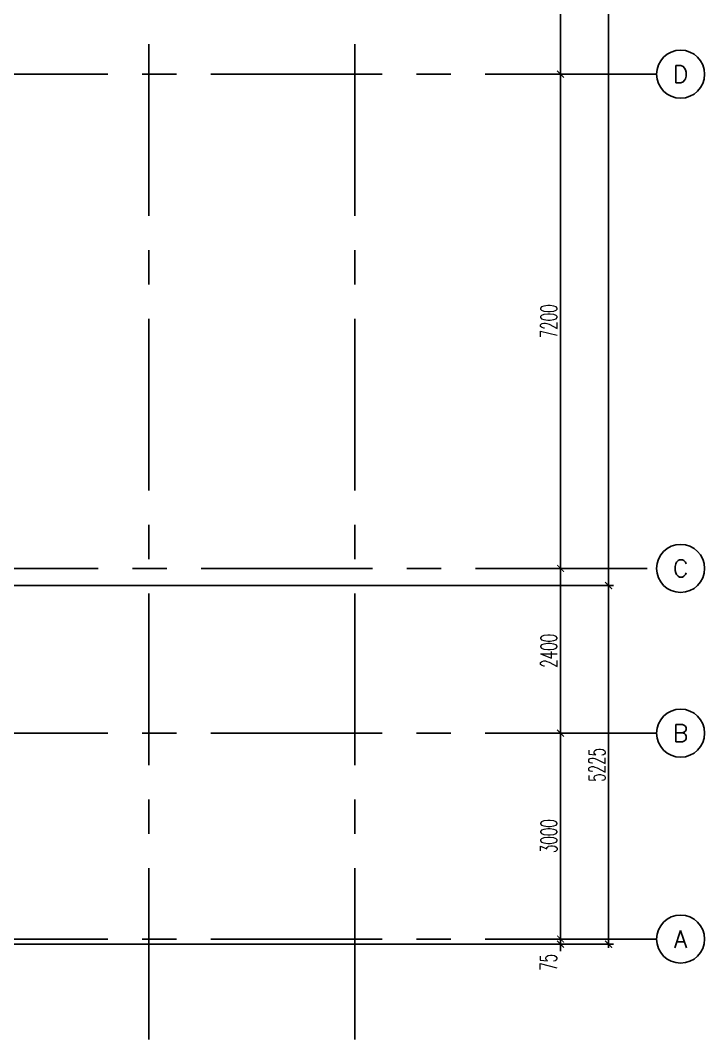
# Model space of a CAD drawing. Extents: x -0.7 to 93.2, y -1.5 to 78.
# Drawn here: x 83.21 to 93.18, y -1.46 to 13.38 of the extents above; entities that cross this region are included whole.
import ezdxf
from ezdxf.enums import TextEntityAlignment as Align

# ---------------------------------------------------------------- set-up
doc = ezdxf.new("R2010")
doc.units = 0
doc.header["$MEASUREMENT"] = 0
doc.header["$PDMODE"] = 34
doc.linetypes.add('CENTERX2', pattern=[4, 2.5, -0.5, 0.5, -0.5])
doc.layers.get('0').update_dxf_attribs({"color": 11, "linetype": 'CONTINUOUS'})
doc.layers.get('DEFPOINTS').update_dxf_attribs({"color": 11, "linetype": 'CONTINUOUS'})
for name, color, linetype in [('AX-CR', 11, 'CONTINUOUS'), ('AX-DIM', 11, 'CONTINUOUS'), ('AX-TXT', 11, 'CONTINUOUS'), ('AXES', 11, 'CENTERX2')]:
    doc.layers.add(name, color=color, linetype=linetype)
doc.styles.add('ROMANS', font='ROMANS.shx', dxfattribs={"width": 0.6})
doc.dimstyles.new('STANDARD in', dxfattribs={"dimtxt": 0.24, "dimasz": 0.1, "dimexe": 0.07, "dimexo": 0.05, "dimgap": 0.05, "dimtad": 1, "dimdec": 0, "dimlfac": 1000, "dimzin": 0, "dimdsep": 46, "dimtxsty": 'ROMANS', "dimblk": 'ARCHTICK', "dimcen": 0.05, "dimdle": 0.05, "dimclrd": 7, "dimclre": 7, "dimclrt": 2, "dimadec": 0, "dimazin": 0, "dimtfac": 1, "dimtdec": 0, "dimtmove": 2, "dimatfit": 3, "dimldrblk": 'ARCHTICK', "dimfxl": 0, "dimtolj": 1, "dimtzin": 0, "dimarcsym": 0})

# ---------------------------------------------------------------- blocks, each defined once
blk = doc.blocks.new('_ARCHTICK')
at = {"color": 0, "linetype": 'ByBlock', "const_width": 0.15}
blk.add_lwpolyline([(-0.5, -0.5), (0.5, 0.5)], dxfattribs=at)
blk = doc.blocks.new('*D161')
at = {"layer": 'AX-DIM', "color": 7, "lineweight": -2, "ltscale": 0.3}
for p, q in [((91.782, 5.2), (91.782, -0.125)), ((91.132, 5.15), (91.852, 5.15)), ((49.187, -0.075), (91.852, -0.075))]:
    blk.add_line(p, q, dxfattribs=at)
at = {"layer": 'DEFPOINTS', "color": 0, "ltscale": 0.3}
for p in [(91.082, 5.15), (49.137, -0.075), (91.782, -0.075)]:
    blk.add_point(p, dxfattribs=at)
at = {"layer": 'AX-DIM', "color": 7, "lineweight": -2, "ltscale": 0.3, "xscale": 0.1, "yscale": 0.1, "zscale": 0.1}
for p, rotation in [((91.782, 5.15), 90), ((91.782, -0.075), 270)]:
    blk.add_blockref('_ARCHTICK', p, dxfattribs=dict(at, rotation=rotation))
at = {"layer": 'AX-DIM', "color": 2, "ltscale": 0.3, "insert": (91.612, 2.538), "char_height": 0.24, "attachment_point": 5, "rotation": 90, "style": 'ROMANS'}
blk.add_mtext('\\A1;5225', dxfattribs=at)
blk = doc.blocks.new('AXR')
at = {"layer": 'AX-CR'}
blk.add_circle((350, 0), 350, dxfattribs=at)
at = {"layer": 'AX-TXT', "style": 'ROMANS'}
blk.add_attdef('AX', text='', height=250, dxfattribs=at).set_placement((350, 0), align=Align.MIDDLE)
blk = doc.blocks.new('*D160')
at = {"layer": 'AX-DIM', "color": 7, "lineweight": -2, "ltscale": 0.3}
for p, q in [((82.982, 64.47), (91.852, 64.47)), ((91.782, 64.52), (91.782, 5.1)), ((82.982, 5.15), (91.852, 5.15))]:
    blk.add_line(p, q, dxfattribs=at)
at = {"layer": 'DEFPOINTS', "color": 0, "ltscale": 0.3}
for p in [(82.932, 64.47), (82.932, 5.15), (91.782, 5.15)]:
    blk.add_point(p, dxfattribs=at)
at = {"layer": 'AX-DIM', "color": 7, "lineweight": -2, "ltscale": 0.3, "xscale": 0.1, "yscale": 0.1, "zscale": 0.1}
for p, rotation in [((91.782, 64.47), 90), ((91.782, 5.15), 270)]:
    blk.add_blockref('_ARCHTICK', p, dxfattribs=dict(at, rotation=rotation))
at = {"layer": 'AX-DIM', "color": 2, "ltscale": 0.3, "insert": (91.612, 34.81), "char_height": 0.24, "attachment_point": 5, "rotation": 90, "style": 'ROMANS'}
blk.add_mtext('\\A1;59320', dxfattribs=at)
blk = doc.blocks.new('*D159')
at = {"layer": 'AX-DIM', "color": 7, "lineweight": -2, "ltscale": 0.3}
for p, q in [((91.082, 12.65), (91.082, 5.35)), ((90.732, 12.6), (91.152, 12.6)), ((90.732, 5.4), (91.152, 5.4))]:
    blk.add_line(p, q, dxfattribs=at)
at = {"layer": 'DEFPOINTS', "color": 0, "ltscale": 0.3}
for p in [(90.682, 12.6), (90.682, 5.4), (91.082, 5.4)]:
    blk.add_point(p, dxfattribs=at)
at = {"layer": 'AX-DIM', "color": 7, "lineweight": -2, "ltscale": 0.3, "xscale": 0.1, "yscale": 0.1, "zscale": 0.1}
for p, rotation in [((91.082, 12.6), 90), ((91.082, 5.4), 270)]:
    blk.add_blockref('_ARCHTICK', p, dxfattribs=dict(at, rotation=rotation))
at = {"layer": 'AX-DIM', "color": 2, "ltscale": 0.3, "insert": (90.912, 9), "char_height": 0.24, "attachment_point": 5, "rotation": 90, "style": 'ROMANS'}
blk.add_mtext('\\A1;7200', dxfattribs=at)
blk = doc.blocks.new('*D158')
at = {"layer": 'AX-DIM', "color": 7, "lineweight": -2, "ltscale": 0.3}
for p, q in [((90.732, 5.4), (91.152, 5.4)), ((91.082, 5.45), (91.082, 2.95)), ((90.732, 3), (91.152, 3))]:
    blk.add_line(p, q, dxfattribs=at)
at = {"layer": 'DEFPOINTS', "color": 0, "ltscale": 0.3}
for p in [(90.682, 5.4), (90.682, 3), (91.082, 3)]:
    blk.add_point(p, dxfattribs=at)
at = {"layer": 'AX-DIM', "color": 7, "lineweight": -2, "ltscale": 0.3, "xscale": 0.1, "yscale": 0.1, "zscale": 0.1}
for p, rotation in [((91.082, 5.4), 90), ((91.082, 3), 270)]:
    blk.add_blockref('_ARCHTICK', p, dxfattribs=dict(at, rotation=rotation))
at = {"layer": 'AX-DIM', "color": 2, "ltscale": 0.3, "insert": (90.912, 4.2), "char_height": 0.24, "attachment_point": 5, "rotation": 90, "style": 'ROMANS'}
blk.add_mtext('\\A1;2400', dxfattribs=at)
blk = doc.blocks.new('*D157')
at = {"layer": 'AX-DIM', "color": 7, "lineweight": -2, "ltscale": 0.3}
for p, q in [((90.732, 3), (91.152, 3)), ((91.082, 3.05), (91.082, -0.05)), ((90.732, 0), (91.152, 0))]:
    blk.add_line(p, q, dxfattribs=at)
at = {"layer": 'DEFPOINTS', "color": 0, "ltscale": 0.3}
for p in [(90.682, 3), (90.682, 0), (91.082, 0)]:
    blk.add_point(p, dxfattribs=at)
at = {"layer": 'AX-DIM', "color": 7, "lineweight": -2, "ltscale": 0.3, "xscale": 0.1, "yscale": 0.1, "zscale": 0.1}
for p, rotation in [((91.082, 3), 90), ((91.082, 0), 270)]:
    blk.add_blockref('_ARCHTICK', p, dxfattribs=dict(at, rotation=rotation))
at = {"layer": 'AX-DIM', "color": 2, "ltscale": 0.3, "insert": (90.912, 1.5), "char_height": 0.24, "attachment_point": 5, "rotation": 90, "style": 'ROMANS'}
blk.add_mtext('\\A1;3000', dxfattribs=at)
blk = doc.blocks.new('*D156')
at = {"layer": 'AX-DIM', "color": 7, "lineweight": -2, "ltscale": 0.3}
for p, q in [((90.732, 0), (91.152, 0)), ((91.082, 0), (91.082, 0.1)), ((91.082, 0), (91.082, -0.075)), ((90.732, -0.075), (91.152, -0.075)), ((91.082, -0.075), (91.082, -0.175))]:
    blk.add_line(p, q, dxfattribs=at)
at = {"layer": 'DEFPOINTS', "color": 0, "ltscale": 0.3}
for p in [(90.682, 0), (90.682, -0.075), (91.082, -0.075)]:
    blk.add_point(p, dxfattribs=at)
at = {"layer": 'AX-DIM', "color": 7, "lineweight": -2, "ltscale": 0.3, "xscale": 0.1, "yscale": 0.1, "zscale": 0.1}
for p, rotation in [((91.082, 0), 270), ((91.082, -0.075), 90)]:
    blk.add_blockref('_ARCHTICK', p, dxfattribs=dict(at, rotation=rotation))
at = {"layer": 'AX-DIM', "color": 2, "ltscale": 0.3, "insert": (90.907, -0.339), "char_height": 0.24, "attachment_point": 5, "rotation": 90, "style": 'ROMANS'}
blk.add_mtext('\\A1;75', dxfattribs=at)
blk = doc.blocks.new('*D152')
at = {"layer": 'AX-DIM', "color": 7, "lineweight": -2, "ltscale": 0.3}
for p, q in [((90.732, 16.2), (91.152, 16.2)), ((91.082, 16.25), (91.082, 12.55)), ((90.732, 12.6), (91.152, 12.6))]:
    blk.add_line(p, q, dxfattribs=at)
at = {"layer": 'DEFPOINTS', "color": 0, "ltscale": 0.3}
for p in [(90.682, 16.2), (90.682, 12.6), (91.082, 12.6)]:
    blk.add_point(p, dxfattribs=at)
at = {"layer": 'AX-DIM', "color": 7, "lineweight": -2, "ltscale": 0.3, "xscale": 0.1, "yscale": 0.1, "zscale": 0.1}
for p, rotation in [((91.082, 16.2), 90), ((91.082, 12.6), 270)]:
    blk.add_blockref('_ARCHTICK', p, dxfattribs=dict(at, rotation=rotation))
at = {"layer": 'AX-DIM', "color": 2, "ltscale": 0.3, "insert": (90.912, 14.4), "char_height": 0.24, "attachment_point": 5, "rotation": 90, "style": 'ROMANS'}
blk.add_mtext('\\A1;3600', dxfattribs=at)

msp = doc.modelspace()

# ---------------------------------------------------------------- linework, layer by layer
at = {"layer": 'AXES'}
for p, q in [((85.0824, -1.4643), (85.0824, 77.3484)), ((88.0824, -1.4643), (88.0824, 77.3484)), ((92.4824, 12.6), (40.3924, 12.6)), ((21.8424, 5.4), (92.4824, 5.4)), ((92.4824, 3), (40.3924, 3)), ((92.4824, 0), (40.3924, 0))]:
    msp.add_line(p, q, dxfattribs=at)

# ---------------------------------------------------------------- block references
at = {"layer": 'AXES', "xscale": 0.001, "yscale": 0.001, "zscale": 0.001}
for p, values in [((92.4824, 12.6), {'AX': 'D'}), ((92.4824, 5.4), {'AX': 'C'}), ((92.4824, 3), {'AX': 'B'}), ((92.4824, 0), {'AX': 'A'})]:
    msp.add_blockref('AXR', p, dxfattribs=at).add_auto_attribs(values)

# ---------------------------------------------------------------- dimensions: what is measured, and where the dimension line sits
at = {"layer": 'AX-DIM'}
for base, p1, p2, picture, middle in [((91.7824, 5.15), (82.9324, 64.47), (82.9324, 5.15), '*D160', (91.6124, 34.81)), ((91.0824, 12.6), (90.6824, 16.2), (90.6824, 12.6), '*D152', (90.9124, 14.4)), ((91.0824, 5.4), (90.6824, 12.6), (90.6824, 5.4), '*D159', (90.9124, 9)), ((91.0824, 3), (90.6824, 5.4), (90.6824, 3), '*D158', (90.9124, 4.2)), ((91.7824, -0.075), (91.0824, 5.15), (49.1374, -0.075), '*D161', (91.6124, 2.5375)), ((91.0824, 0), (90.6824, 3), (90.6824, 0), '*D157', (90.9124, 1.5))]:
    dim = msp.add_linear_dim(base=base, p1=p1, p2=p2, angle=270, dimstyle='STANDARD in', dxfattribs=at)
    dim.commit()
    dim.dimension.update_dxf_attribs({"geometry": picture, "text_midpoint": middle})
dim = msp.add_linear_dim(base=(91.0824, -0.075), p1=(90.6824, 0), p2=(90.6824, -0.075), angle=270, dimstyle='STANDARD in', dxfattribs=at)
dim.commit()
dim.dimension.update_dxf_attribs({"geometry": '*D156', "text_midpoint": (90.9074, -0.3395), "dimtype": 160})

doc.saveas('drawing.dxf')
